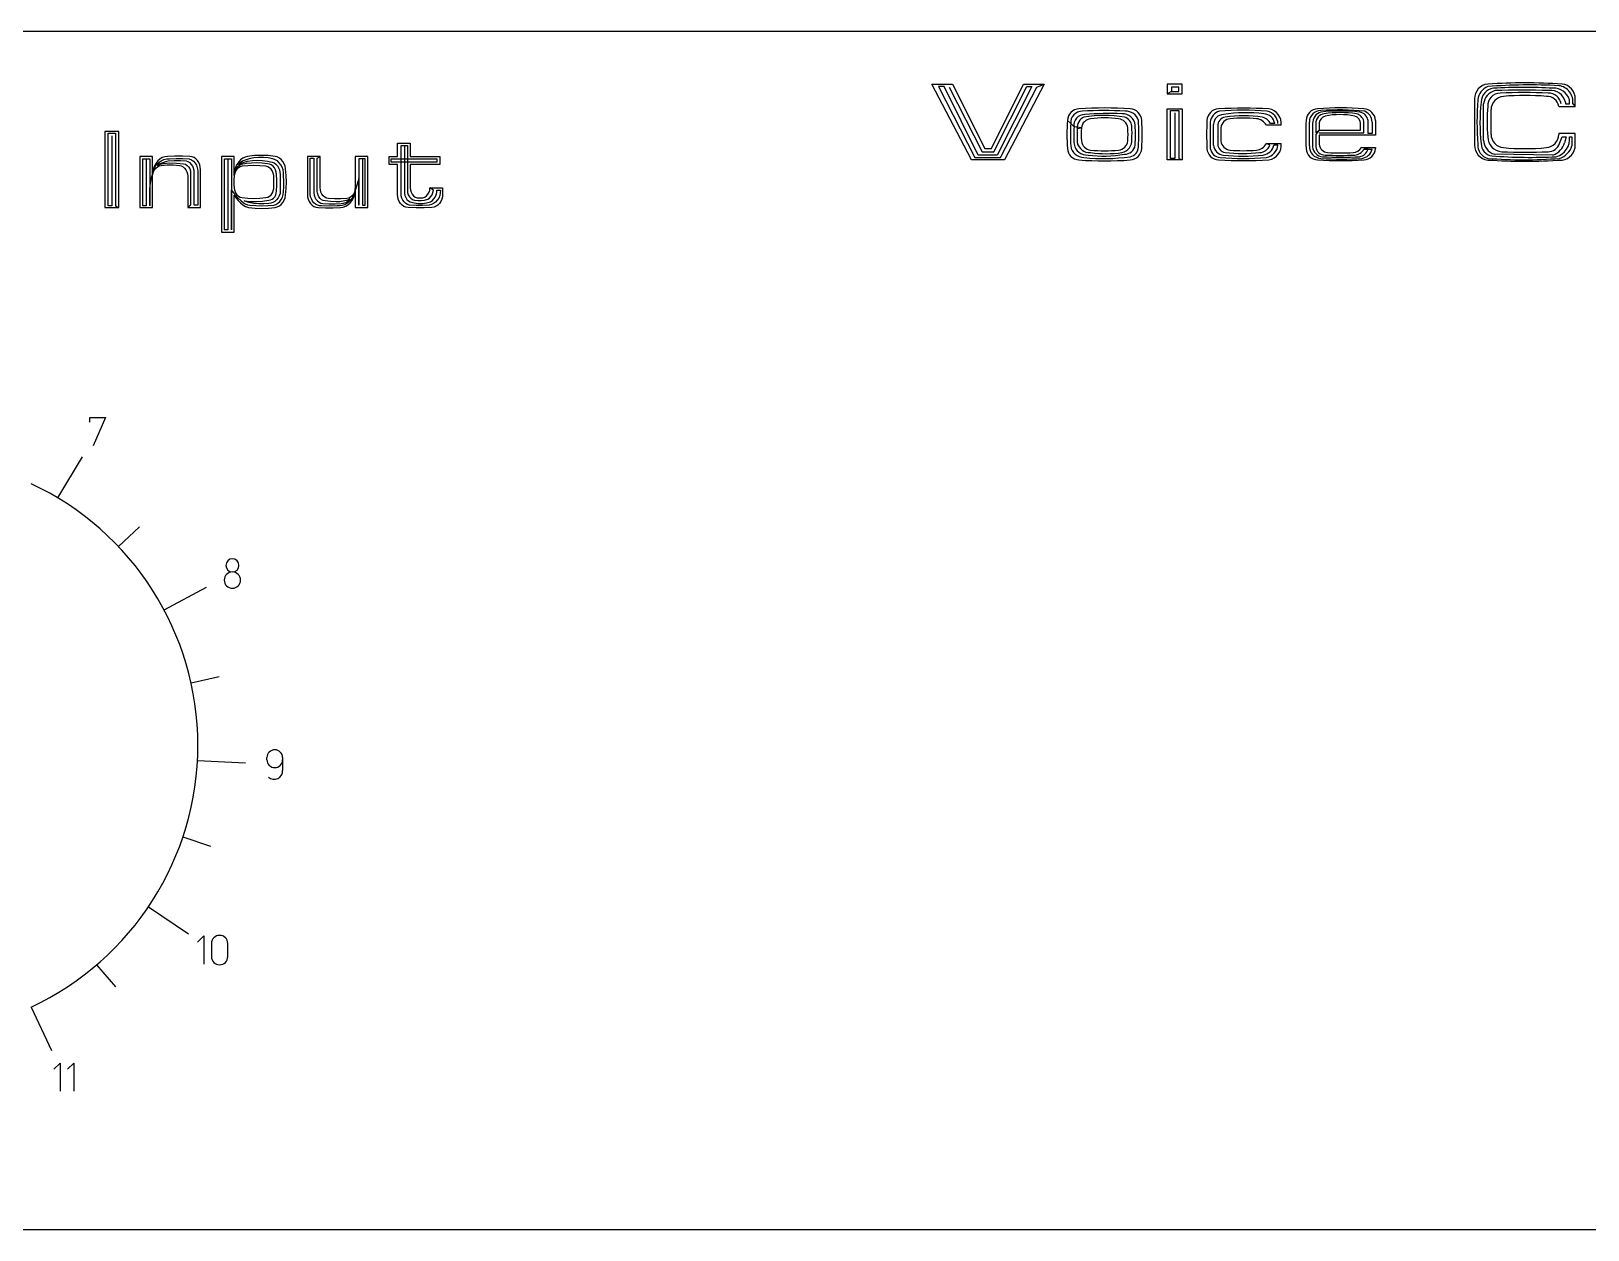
# Model space of a CAD drawing. Header units: millimetres. Extents: x 0 to 494, y 0 to 44.
# Drawn here: x 65.3 to 121.9, y 0 to 43.6 of the extents above; entities that cross this region are included whole.
import ezdxf

# ---------------------------------------------------------------- set-up
doc = ezdxf.new("R2010")
doc.units = ezdxf.units.MM
doc.layers.add('Contour', color=7, linetype='CONTINUOUS')
doc.layers.add('Engraving', color=7, linetype='CONTINUOUS')

msp = doc.modelspace()

# ---------------------------------------------------------------- linework, layer by layer
at = {"layer": 'Contour', "color": 7, "linetype": 'CONTINUOUS'}
for p, q in [((1.27, 43.6), (481.73, 43.6)), ((481.73, 0), (1.27, 0))]:
    msp.add_line(p, q, dxfattribs=at)
at = {"layer": 'Engraving', "color": 7, "linetype": 'CONTINUOUS'}
for p, q in [((99.47996, 38.913), (98.03839, 41.676)), ((98.03839, 41.676), (98.78921, 41.676)), ((98.48888, 41.5859), (98.27865, 41.5859)), ((98.27865, 41.5859), (99.60009, 39.0031)), ((99.72022, 39.0932), (98.48888, 41.5859)), ((98.66908, 41.55587), (99.87038, 39.21333)), ((98.78921, 41.676), (99.96048, 39.33346)), ((100.20074, 39.33346), (101.37201, 41.676)), ((100.29084, 39.21333), (101.49214, 41.5859)), ((101.67234, 41.5859), (100.41097, 39.0932)), ((100.5311, 39.0031), (101.85253, 41.55587)), ((102.12283, 41.676), (100.68126, 38.913)), ((101.37201, 41.676), (102.12283, 41.676)), ((101.49214, 41.5859), (101.67234, 41.5859)), ((101.85253, 41.55587), (102.12283, 41.676)), ((107.13708, 41.676), (106.59649, 41.676)), ((106.59649, 41.676), (106.59649, 41.31561)), ((106.74665, 41.40571), (106.59649, 41.31561)), ((107.01695, 41.55587), (106.74665, 41.55587)), ((106.74665, 41.55587), (106.74665, 41.40571)), ((106.74665, 41.40571), (107.01695, 41.40571)), ((107.01695, 41.40571), (107.01695, 41.55587)), ((107.13708, 41.31561), (107.13708, 41.676)), ((106.59649, 41.31561), (107.13708, 41.31561)), ((106.59649, 38.913), (106.59649, 40.77502)), ((106.59649, 40.77502), (107.13708, 40.77502)), ((107.13708, 40.77502), (107.13708, 38.913)), ((117.76549, 41.13441), (117.76549, 39.45259)), ((118.09585, 39.63278), (118.09585, 40.95422)), ((120.82882, 40.86412), (121.42947, 40.86412)), ((121.06908, 41.01428), (121.06908, 40.95422)), ((121.06908, 40.95422), (121.21924, 40.95422)), ((121.21924, 40.95422), (121.21924, 41.10438)), ((121.33937, 40.95422), (121.42947, 40.86412)), ((121.42947, 40.86412), (121.42947, 41.13441)), ((103.08365, 40.23443), (102.96352, 40.35457)), ((103.20378, 40.1143), (103.08365, 40.23443)), ((106.71662, 38.97307), (106.71662, 40.71496)), ((106.71662, 40.71496), (107.01695, 40.71496)), ((106.86678, 40.62486), (106.86678, 38.97307)), ((107.01695, 40.71496), (107.01695, 38.97307)), ((108.15762, 40.2945), (108.15762, 39.33346)), ((108.27775, 39.45359), (108.27775, 40.2044)), ((110.50016, 40.23443), (110.35, 40.23443)), ((111.76062, 39.42355), (111.76062, 40.2945)), ((111.88075, 40.23443), (111.88075, 39.39352)), ((112.00088, 40.23443), (112.00088, 39.90408)), ((112.12101, 40.26447), (112.12101, 39.99417)), ((113.62264, 39.99417), (113.62264, 40.23443)), ((113.74277, 39.90408), (113.74277, 40.32453)), ((113.89293, 39.87404), (113.89293, 40.35457)), ((114.0431, 40.2945), (114.0431, 39.87404)), ((114.16323, 40.35457), (114.16323, 39.81398)), ((118.36614, 39.84301), (118.36614, 40.74399)), ((68.4778, 39.946), (67.96604, 39.946)), ((67.96604, 39.946), (67.96604, 37.183)), ((68.09398, 37.24307), (68.09398, 39.88593)), ((68.09398, 39.88593), (68.34986, 39.88593)), ((68.22192, 39.79584), (68.22192, 37.24307)), ((68.34986, 39.88593), (68.34986, 37.24307)), ((68.4778, 37.183), (68.4778, 39.946)), ((103.47408, 40.08427), (103.20378, 40.1143)), ((103.32391, 40.05424), (103.47408, 40.08427)), ((108.42791, 40.14434), (108.42791, 39.48362)), ((110.74042, 40.17437), (110.19984, 40.17437)), ((112.00088, 39.90408), (112.12101, 39.99417)), ((112.12101, 39.99417), (112.00088, 39.84401)), ((112.00088, 39.84401), (112.00088, 39.39352)), ((112.12101, 39.99417), (113.62264, 39.99417)), ((112.12101, 39.90408), (113.74277, 39.90408)), ((114.16323, 39.81398), (112.12101, 39.81398)), ((112.12101, 39.81398), (112.12101, 39.48362)), ((114.0431, 39.87404), (113.89293, 39.87404)), ((121.42947, 39.87304), (120.82882, 39.87304)), ((120.82882, 39.87304), (120.82882, 39.84301)), ((120.85885, 39.51265), (120.94895, 39.75291)), ((120.94895, 39.75291), (121.09911, 39.75291)), ((121.09911, 39.75291), (121.03904, 39.54268)), ((121.21924, 39.75291), (121.30934, 39.75291)), ((121.30934, 39.75291), (121.30934, 39.42255)), ((121.42947, 39.45259), (121.42947, 39.87304)), ((70.51571, 39.05511), (70.24282, 39.04502)), ((70.78873, 39.05511), (70.51571, 39.05511)), ((71.06163, 39.04502), (70.78873, 39.05511)), ((73.40814, 39.07268), (73.15916, 39.04502)), ((73.65812, 39.08191), (73.40814, 39.07268)), ((73.90809, 39.07268), (73.65812, 39.08191)), ((74.15708, 39.04502), (73.90809, 39.07268)), ((78.60785, 39.04402), (78.60785, 39.52454)), ((78.60785, 39.52454), (79.06843, 39.52454)), ((78.73579, 37.69255), (78.73579, 39.43445)), ((78.73579, 39.43445), (78.96608, 39.43445)), ((78.86373, 39.43445), (78.86373, 37.78265)), ((78.96608, 39.43445), (78.96608, 38.83379)), ((79.06843, 39.52454), (79.06843, 39.04402)), ((100.41097, 39.0932), (99.72022, 39.0932)), ((99.87038, 39.21333), (100.29084, 39.21333)), ((99.96048, 39.33346), (100.20074, 39.33346)), ((110.31997, 39.45359), (110.19984, 39.51365)), ((110.19984, 39.51365), (110.74042, 39.51365)), ((110.62029, 39.45359), (110.47013, 39.45359)), ((113.89293, 39.30342), (113.65267, 39.36349)), ((113.65267, 39.36349), (114.16323, 39.36349)), ((113.74277, 39.30342), (114.0431, 39.30342)), ((114.16323, 39.36349), (114.16323, 39.33346)), ((120.61859, 39.0922), (118.48627, 39.12223)), ((69.70547, 39.04502), (69.24489, 39.04502)), ((69.24489, 39.04502), (69.24489, 37.183)), ((69.34724, 37.24307), (69.34724, 38.95492)), ((69.34724, 38.95492), (69.60312, 38.95492)), ((69.47518, 38.95492), (69.47518, 37.24307)), ((69.60312, 38.95492), (69.60312, 37.24307)), ((69.70547, 38.3843), (69.70547, 39.04502)), ((69.71341, 38.49585), (69.70547, 38.3843)), ((69.73728, 38.60423), (69.71341, 38.49585)), ((69.7199, 38.46546), (69.78224, 38.6546)), ((69.7764, 38.70631), (69.73728, 38.60423)), ((69.73735, 38.48463), (69.77356, 38.55569)), ((69.77356, 38.55569), (69.8214, 38.61652)), ((69.82965, 38.79917), (69.7764, 38.70631)), ((69.78224, 38.6546), (69.85071, 38.74488)), ((69.8214, 38.61652), (69.87885, 38.66455)), ((69.8955, 38.88014), (69.82965, 38.79917)), ((69.85071, 38.74488), (69.93053, 38.82124)), ((69.87885, 38.66455), (69.94348, 38.69774)), ((69.97513, 38.76929), (69.88459, 38.71466)), ((69.88459, 38.71466), (69.99013, 38.75516)), ((69.97206, 38.94689), (69.8955, 38.88014)), ((69.93053, 38.82124), (70.01968, 38.88173)), ((69.94348, 38.69774), (70.01253, 38.71466)), ((70.05712, 38.99751), (69.97206, 38.94689)), ((70.06995, 38.8128), (69.97513, 38.76929)), ((69.99013, 38.75516), (70.09846, 38.78383)), ((70.01253, 38.71466), (70.23409, 38.73379)), ((70.01968, 38.88173), (70.11589, 38.92483)), ((70.14825, 39.03054), (70.05712, 38.99751)), ((70.16804, 38.84476), (70.06995, 38.8128)), ((70.09846, 38.78383), (70.2086, 38.80041)), ((70.11589, 38.92483), (70.21671, 38.94944)), ((70.24282, 39.04502), (70.14825, 39.03054)), ((70.2684, 38.86483), (70.16804, 38.84476)), ((70.2086, 38.80041), (70.31958, 38.80476)), ((70.21671, 38.94944), (70.31958, 38.95492)), ((70.23409, 38.73379), (70.45625, 38.73379)), ((70.49002, 38.88122), (70.2684, 38.86483)), ((70.31958, 38.95492), (70.55833, 38.96669)), ((70.31958, 38.80476), (70.57576, 38.79684)), ((70.45625, 38.73379), (70.67781, 38.71466)), ((70.71207, 38.88122), (70.49002, 38.88122)), ((70.55833, 38.96669), (70.79729, 38.96669)), ((70.57576, 38.79684), (70.83134, 38.77473)), ((70.67781, 38.71466), (70.74686, 38.69774)), ((70.93369, 38.86483), (70.71207, 38.88122)), ((70.74686, 38.69774), (70.81148, 38.66455)), ((70.79729, 38.96669), (71.03604, 38.95492)), ((70.81148, 38.66455), (70.86894, 38.61652)), ((70.83134, 38.77473), (70.8982, 38.75534)), ((70.86894, 38.61652), (70.91678, 38.55569)), ((70.8982, 38.75534), (70.95934, 38.71811)), ((70.91678, 38.55569), (70.95298, 38.48463)), ((71.00153, 38.8422), (70.93369, 38.86483)), ((70.95934, 38.71811), (71.01136, 38.66512)), ((71.06407, 38.80396), (71.00153, 38.8422)), ((71.01136, 38.66512), (71.05136, 38.59931)), ((71.03604, 38.95492), (71.11503, 38.92195)), ((71.05136, 38.59931), (71.07712, 38.52434)), ((71.13811, 39.03151), (71.06163, 39.04502)), ((71.11874, 38.75167), (71.06407, 38.80396)), ((71.07712, 38.52434), (71.08721, 38.44437)), ((71.11503, 38.92195), (71.18651, 38.87052)), ((71.16329, 38.6875), (71.11874, 38.75167)), ((71.21102, 39.00121), (71.13811, 39.03151)), ((71.19588, 38.61409), (71.16329, 38.6875)), ((71.18651, 38.87052), (71.24739, 38.80287)), ((71.21515, 38.53447), (71.19588, 38.61409)), ((71.2777, 38.95522), (71.21102, 39.00121)), ((71.21515, 37.2731), (71.21515, 38.53447)), ((71.24739, 38.80287), (71.29504, 38.72191)), ((71.33574, 38.89521), (71.2777, 38.95522)), ((71.29504, 38.72191), (71.32741, 38.63113)), ((71.32741, 38.63113), (71.34309, 38.53447)), ((71.38302, 38.82337), (71.33574, 38.89521)), ((71.34309, 38.53447), (71.34309, 37.2731)), ((71.41782, 38.7423), (71.38302, 38.82337)), ((71.43888, 38.65495), (71.41782, 38.7423)), ((71.44544, 38.5645), (71.43888, 38.65495)), ((71.44544, 37.183), (71.44544, 38.5645)), ((72.67299, 39.04502), (72.21241, 39.04502)), ((72.21241, 39.04502), (72.21241, 36.28202)), ((72.31476, 36.37212), (72.31476, 38.95492)), ((72.31476, 38.95492), (72.57064, 38.95492)), ((72.4427, 38.95492), (72.4427, 36.37212)), ((72.57064, 38.95492), (72.57064, 36.37212)), ((72.67299, 38.35427), (72.67299, 39.04502)), ((72.69472, 38.5701), (72.67632, 38.46323)), ((72.70432, 38.52595), (72.68049, 38.44216)), ((72.7204, 38.51123), (72.68923, 38.43586)), ((72.72772, 38.67203), (72.69472, 38.5701)), ((72.7433, 38.60151), (72.70432, 38.52595)), ((72.76496, 38.57668), (72.7204, 38.51123)), ((72.77442, 38.76628), (72.72772, 38.67203)), ((72.79553, 38.66512), (72.7433, 38.60151)), ((72.82073, 38.62898), (72.76496, 38.57668)), ((72.83359, 38.85034), (72.77442, 38.76628)), ((72.85841, 38.71364), (72.79553, 38.66512)), ((72.89526, 38.81678), (72.80093, 38.7447)), ((72.80093, 38.7447), (72.91772, 38.795)), ((72.88494, 38.66557), (72.82073, 38.62898)), ((72.90363, 38.92196), (72.83359, 38.85034)), ((72.92887, 38.7447), (72.85841, 38.71364)), ((72.95445, 38.68463), (72.88494, 38.66557)), ((72.99576, 38.8763), (72.89526, 38.81678)), ((72.98268, 38.97923), (72.90363, 38.92196)), ((72.91772, 38.795), (73.03735, 38.83512)), ((73.1166, 38.78144), (72.92887, 38.7447)), ((73.17162, 38.70573), (72.95445, 38.68463)), ((73.06862, 39.02062), (72.98268, 38.97923)), ((73.1012, 38.92253), (72.99576, 38.8763)), ((73.03735, 38.83512), (73.15916, 38.86483)), ((73.15916, 39.04502), (73.06862, 39.02062)), ((73.21033, 38.95492), (73.1012, 38.92253)), ((73.30605, 38.80289), (73.1166, 38.78144)), ((73.15916, 38.86483), (73.33791, 38.89325)), ((73.38945, 38.71277), (73.17162, 38.70573)), ((73.38334, 38.98577), (73.21033, 38.95492)), ((73.49631, 38.80892), (73.30605, 38.80289)), ((73.33791, 38.89325), (73.51804, 38.90447)), ((73.55783, 39.00123), (73.38334, 38.98577)), ((73.60727, 38.70573), (73.38945, 38.71277)), ((73.68646, 38.79952), (73.49631, 38.80892)), ((73.51804, 38.90447), (73.69836, 38.89843)), ((73.73282, 39.00123), (73.55783, 39.00123)), ((73.82444, 38.68463), (73.60727, 38.70573)), ((73.87561, 38.77473), (73.68646, 38.79952)), ((73.69836, 38.89843), (73.87765, 38.87515)), ((73.90731, 38.98577), (73.73282, 39.00123)), ((73.89395, 38.66557), (73.82444, 38.68463)), ((73.94905, 38.76339), (73.87561, 38.77473)), ((73.87765, 38.87515), (74.05473, 38.83479)), ((73.95817, 38.62898), (73.89395, 38.66557)), ((74.08032, 38.95492), (73.90731, 38.98577)), ((74.01864, 38.73367), (73.94905, 38.76339)), ((74.01393, 38.57668), (73.95817, 38.62898)), ((74.05849, 38.51123), (74.01393, 38.57668)), ((74.08111, 38.68696), (74.01864, 38.73367)), ((74.05473, 38.83479), (74.12413, 38.80577)), ((74.08966, 38.43586), (74.05849, 38.51123)), ((74.16321, 38.92408), (74.08032, 38.95492)), ((74.13348, 38.6255), (74.08111, 38.68696)), ((74.12413, 38.80577), (74.18728, 38.76124)), ((74.17327, 38.55218), (74.13348, 38.6255)), ((74.23819, 39.02316), (74.15708, 39.04502)), ((74.24017, 38.87656), (74.16321, 38.92408)), ((74.1986, 38.47049), (74.17327, 38.55218)), ((74.18728, 38.76124), (74.24171, 38.70297)), ((74.31443, 38.98402), (74.23819, 39.02316)), ((74.30879, 38.81387), (74.24017, 38.87656)), ((74.24171, 38.70297), (74.28528, 38.63324)), ((74.28528, 38.63324), (74.31627, 38.5548)), ((74.36692, 38.73796), (74.30879, 38.81387)), ((74.38317, 38.92896), (74.31443, 38.98402)), ((74.31627, 38.5548), (74.33347, 38.47071)), ((74.41273, 38.6512), (74.36692, 38.73796)), ((74.44201, 38.8599), (74.38317, 38.92896)), ((74.4448, 38.55633), (74.41273, 38.6512)), ((74.48892, 38.77922), (74.44201, 38.8599)), ((74.46212, 38.45631), (74.4448, 38.55633)), ((74.52227, 38.68973), (74.48892, 38.77922)), ((74.5409, 38.59453), (74.52227, 38.68973)), ((74.56023, 38.35475), (74.5409, 38.59453)), ((75.79386, 39.04502), (75.33328, 39.04502)), ((75.33328, 39.04502), (75.33328, 37.66352)), ((75.43564, 37.66352), (75.43564, 38.98496)), ((75.43564, 38.98496), (75.56357, 38.98496)), ((75.56357, 38.98496), (75.56357, 37.72359)), ((75.69151, 38.98496), (75.79386, 39.04502)), ((75.69151, 37.78365), (75.69151, 38.98496)), ((75.79386, 37.90378), (75.79386, 39.04502)), ((77.53383, 39.04502), (77.07325, 39.04502)), ((77.07325, 39.04502), (77.07325, 37.90378)), ((77.43148, 38.95492), (77.20119, 38.95492)), ((77.20119, 38.95492), (77.20119, 37.2731)), ((77.32913, 38.92489), (77.32913, 37.2731)), ((77.43148, 37.2731), (77.43148, 38.95492)), ((77.53383, 37.183), (77.53383, 39.04502)), ((78.3008, 38.7437), (78.3008, 39.04402)), ((78.3008, 39.04402), (78.60785, 39.04402)), ((78.60785, 38.7437), (78.3008, 38.7437)), ((78.37756, 38.83379), (78.37756, 38.95392)), ((78.37756, 38.95392), (80.04077, 38.95392)), ((78.96608, 38.83379), (78.37756, 38.83379)), ((78.60785, 37.66252), (78.60785, 38.7437)), ((80.04077, 38.83379), (78.96608, 38.83379)), ((78.96608, 38.83379), (78.96608, 37.81268)), ((79.06843, 39.04402), (80.14312, 39.04402)), ((80.14312, 38.7437), (79.06843, 38.7437)), ((79.06843, 38.7437), (79.06843, 37.90278)), ((80.04077, 38.95392), (80.04077, 38.83379)), ((80.14312, 39.04402), (80.14312, 38.7437)), ((100.68126, 38.913), (99.47996, 38.913)), ((99.60009, 39.0031), (100.5311, 39.0031)), ((107.13708, 38.913), (106.59649, 38.913)), ((106.86678, 38.97307), (106.71662, 38.97307)), ((107.01695, 38.97307), (107.13708, 38.913)), ((69.60312, 37.87375), (69.63012, 38.07406)), ((69.63012, 38.07406), (69.66911, 38.27162)), ((69.66911, 38.27162), (69.7199, 38.46546)), ((69.70547, 38.32424), (69.71433, 38.40637)), ((69.70547, 37.183), (69.70547, 38.32424)), ((69.71433, 38.40637), (69.73735, 38.48463)), ((70.95298, 38.48463), (70.976, 38.40637)), ((70.976, 38.40637), (70.98486, 38.32424)), ((70.98486, 38.32424), (70.98486, 37.183)), ((71.08721, 38.44437), (71.08721, 37.2731)), ((72.67299, 38.35427), (72.66296, 38.19424)), ((72.66296, 38.19424), (72.66296, 38.03378)), ((72.66296, 38.03378), (72.67299, 37.87375)), ((72.67632, 38.46323), (72.67299, 38.35427)), ((72.68049, 38.44216), (72.67299, 38.35427)), ((72.68923, 38.43586), (72.67299, 38.35427)), ((74.1059, 38.35427), (74.08966, 38.43586)), ((74.11593, 38.19424), (74.1059, 38.35427)), ((74.1059, 37.87375), (74.11593, 38.03378)), ((74.11593, 38.03378), (74.11593, 38.19424)), ((74.20826, 38.3843), (74.1986, 38.47049)), ((74.22079, 38.18427), (74.20826, 38.3843)), ((74.20826, 37.78365), (74.22079, 37.98369)), ((74.22079, 37.98369), (74.22079, 38.18427)), ((74.33347, 38.47071), (74.33619, 38.3843)), ((74.33619, 38.3843), (74.34649, 38.15416)), ((74.34649, 37.9237), (74.33619, 37.69355)), ((74.34649, 38.15416), (74.34649, 37.9237)), ((74.46413, 38.35427), (74.46212, 38.45631)), ((74.47488, 38.15419), (74.46413, 38.35427)), ((74.46413, 37.75362), (74.47488, 37.9537)), ((74.47488, 37.9537), (74.47488, 38.15419)), ((74.56669, 38.11401), (74.56023, 38.35475)), ((74.56023, 37.87327), (74.56669, 38.11401)), ((77.13476, 37.99927), (77.05793, 37.76881)), ((77.20119, 38.23414), (77.13476, 37.99927)), ((77.20119, 37.2731), (77.20119, 38.23414)), ((69.60312, 37.24307), (69.60312, 37.87375)), ((72.57064, 36.37212), (72.57064, 37.81368)), ((72.57064, 37.81368), (72.67939, 37.6705)), ((72.67299, 37.87375), (72.68923, 37.79217)), ((72.67299, 36.28202), (72.67299, 37.63349)), ((72.67299, 37.63349), (72.73701, 37.53014)), ((72.67939, 37.6705), (72.79916, 37.53997)), ((72.68923, 37.79217), (72.7204, 37.71679)), ((72.7204, 37.71679), (72.76496, 37.65134)), ((72.73701, 37.53014), (72.81107, 37.43649)), ((72.76496, 37.65134), (72.82073, 37.59904)), ((72.79916, 37.53997), (72.92887, 37.42326)), ((72.81107, 37.43649), (72.89411, 37.35385)), ((72.82073, 37.59904), (72.88494, 37.56245)), ((72.88494, 37.56245), (72.95445, 37.54339)), ((72.92887, 37.42326), (72.9962, 37.36293)), ((72.95445, 37.54339), (73.17162, 37.52229)), ((72.9962, 37.36293), (73.07131, 37.31696)), ((73.20624, 37.36836), (73.03122, 37.42326)), ((73.03122, 37.42326), (73.25523, 37.40283)), ((73.17162, 37.52229), (73.38945, 37.51525)), ((73.38469, 37.33168), (73.20624, 37.36836)), ((73.25523, 37.40283), (73.47991, 37.40103)), ((73.38945, 37.51525), (73.60727, 37.52229)), ((73.47991, 37.40103), (73.70414, 37.41788)), ((73.60727, 37.52229), (73.82444, 37.54339)), ((73.70414, 37.41788), (73.92679, 37.45329)), ((73.82444, 37.54339), (73.89395, 37.56245)), ((73.89395, 37.56245), (73.95817, 37.59904)), ((73.92679, 37.45329), (73.98924, 37.46207)), ((73.95817, 37.59904), (74.01393, 37.65134)), ((73.98924, 37.46207), (74.0485, 37.48677)), ((74.07985, 37.3672), (74.00465, 37.34196)), ((74.01393, 37.65134), (74.05849, 37.71679)), ((74.0485, 37.48677), (74.10167, 37.52619)), ((74.05849, 37.71679), (74.08966, 37.79217)), ((74.14991, 37.40804), (74.07985, 37.3672)), ((74.08966, 37.79217), (74.1059, 37.87375)), ((74.10167, 37.52619), (74.14615, 37.57839)), ((74.14615, 37.57839), (74.17973, 37.6408)), ((74.21248, 37.46312), (74.14991, 37.40804)), ((74.17973, 37.6408), (74.20078, 37.71036)), ((74.20078, 37.71036), (74.20826, 37.78365)), ((74.2655, 37.53062), (74.21248, 37.46312)), ((74.26194, 37.34318), (74.32838, 37.40338)), ((74.3072, 37.60829), (74.2655, 37.53062)), ((74.33619, 37.69355), (74.3072, 37.60829)), ((74.32838, 37.40338), (74.38365, 37.47752)), ((74.38317, 37.29906), (74.44201, 37.36813)), ((74.38365, 37.47752), (74.42566, 37.5628)), ((74.42566, 37.5628), (74.45283, 37.65601)), ((74.44201, 37.36813), (74.48892, 37.4488)), ((74.45283, 37.65601), (74.46413, 37.75362)), ((74.48892, 37.4488), (74.52227, 37.53829)), ((74.52227, 37.53829), (74.5409, 37.63349)), ((74.5409, 37.63349), (74.56023, 37.87327)), ((75.33328, 37.66352), (75.33984, 37.57307)), ((75.33984, 37.57307), (75.36091, 37.48572)), ((75.36091, 37.48572), (75.39571, 37.40465)), ((75.39571, 37.40465), (75.44299, 37.33281)), ((75.44933, 37.577), (75.43564, 37.66352)), ((75.47677, 37.49511), (75.44933, 37.577)), ((75.51695, 37.42081), (75.47677, 37.49511)), ((75.56841, 37.35681), (75.51695, 37.42081)), ((75.56357, 37.72359), (75.57487, 37.63828)), ((75.62928, 37.30544), (75.56841, 37.35681)), ((75.57487, 37.63828), (75.60109, 37.55763)), ((75.60109, 37.55763), (75.64109, 37.48519)), ((75.64109, 37.48519), (75.6931, 37.42414)), ((75.69871, 37.70768), (75.69151, 37.78365)), ((75.6931, 37.42414), (75.75482, 37.3772)), ((75.71926, 37.63515), (75.69871, 37.70768)), ((75.75227, 37.56926), (75.71926, 37.63515)), ((75.79628, 37.51291), (75.75227, 37.56926)), ((75.75482, 37.3772), (75.82354, 37.34642)), ((75.80273, 37.82165), (75.79386, 37.90378)), ((75.84934, 37.4686), (75.79628, 37.51291)), ((75.82575, 37.74339), (75.80273, 37.82165)), ((75.86195, 37.67233), (75.82575, 37.74339)), ((75.90912, 37.43827), (75.84934, 37.4686)), ((75.90979, 37.6115), (75.86195, 37.67233)), ((75.97298, 37.42326), (75.90912, 37.43827)), ((75.96725, 37.56347), (75.90979, 37.6115)), ((76.03187, 37.53029), (75.96725, 37.56347)), ((76.17748, 37.40446), (75.97298, 37.42326)), ((76.10092, 37.51336), (76.03187, 37.53029)), ((76.32248, 37.49423), (76.10092, 37.51336)), ((76.38238, 37.39323), (76.17748, 37.40446)), ((76.54464, 37.49423), (76.32248, 37.49423)), ((76.5061, 37.39545), (76.38238, 37.39323)), ((76.62909, 37.41132), (76.5061, 37.39545)), ((76.7662, 37.51336), (76.54464, 37.49423)), ((76.75027, 37.4407), (76.62909, 37.41132)), ((76.6462, 37.34346), (76.72762, 37.37277)), ((76.72762, 37.37277), (76.80268, 37.41999)), ((76.86855, 37.48333), (76.75027, 37.4407)), ((76.84254, 37.38816), (76.76504, 37.32907)), ((76.83525, 37.53029), (76.7662, 37.51336)), ((76.80268, 37.41999), (76.86855, 37.48333)), ((76.81292, 37.2881), (76.89046, 37.35846)), ((76.89987, 37.56347), (76.83525, 37.53029)), ((76.91167, 37.46014), (76.84254, 37.38816)), ((76.89046, 37.35846), (76.95655, 37.44341)), ((76.95733, 37.6115), (76.89987, 37.56347)), ((76.9709, 37.54339), (76.91167, 37.46014)), ((76.95655, 37.44341), (77.00921, 37.54043)), ((77.00517, 37.67233), (76.95733, 37.6115)), ((77.05793, 37.76881), (76.9709, 37.54339)), ((77.04137, 37.74339), (77.00517, 37.67233)), ((77.00921, 37.54043), (77.04688, 37.64663)), ((77.06439, 37.82165), (77.04137, 37.74339)), ((77.04688, 37.64663), (77.06844, 37.75885)), ((77.07325, 37.90378), (77.06439, 37.82165)), ((77.06844, 37.75885), (77.07325, 37.87375)), ((77.07325, 37.87375), (77.07325, 37.183)), ((78.61441, 37.57207), (78.60785, 37.66252)), ((78.63548, 37.48472), (78.61441, 37.57207)), ((78.67028, 37.40365), (78.63548, 37.48472)), ((78.71756, 37.33181), (78.67028, 37.40365)), ((78.74402, 37.60738), (78.73579, 37.69255)), ((78.7664, 37.52579), (78.74402, 37.60738)), ((78.80206, 37.45098), (78.7664, 37.52579)), ((78.84958, 37.3859), (78.80206, 37.45098)), ((78.90712, 37.33311), (78.84958, 37.3859)), ((78.86373, 37.78265), (78.86344, 37.70044)), ((78.86344, 37.70044), (78.8786, 37.62018)), ((78.8786, 37.62018), (78.90846, 37.54582)), ((78.90846, 37.54582), (78.95156, 37.48102)), ((78.95156, 37.48102), (79.00577, 37.42897)), ((78.96608, 37.81268), (78.9744, 37.72858)), ((78.9744, 37.72858), (78.99895, 37.64897)), ((78.99895, 37.64897), (79.03841, 37.5781)), ((79.00577, 37.42897), (79.06843, 37.39223)), ((79.03841, 37.5781), (79.09069, 37.51976)), ((79.06843, 37.90278), (79.07514, 37.81792)), ((79.06843, 37.39223), (79.21515, 37.355)), ((79.07514, 37.81792), (79.0989, 37.73739)), ((79.09069, 37.51976), (79.15298, 37.47706)), ((79.0989, 37.73739), (79.13835, 37.66583)), ((79.13835, 37.66583), (79.1912, 37.60739)), ((79.15298, 37.47706), (79.22196, 37.45229)), ((79.1912, 37.60739), (79.2544, 37.56544)), ((79.22196, 37.45229), (79.34379, 37.43451)), ((79.2544, 37.56544), (79.32431, 37.54239)), ((79.32431, 37.54239), (79.42666, 37.53482)), ((79.34379, 37.43451), (79.46656, 37.43361)), ((79.42666, 37.53482), (79.52901, 37.54239)), ((79.46656, 37.43361), (79.58856, 37.44963)), ((79.52901, 37.54239), (79.59892, 37.56544)), ((79.58856, 37.44963), (79.70813, 37.48233)), ((79.59892, 37.56544), (79.66213, 37.60739)), ((79.66213, 37.60739), (79.71498, 37.66583)), ((79.66376, 37.355), (79.81048, 37.39223)), ((79.70813, 37.48233), (79.77114, 37.52501)), ((79.71498, 37.66583), (79.75442, 37.73739)), ((79.75442, 37.73739), (79.77819, 37.81792)), ((79.77114, 37.52501), (79.82522, 37.58213)), ((79.77819, 37.81792), (79.78489, 37.90278)), ((79.91283, 37.81268), (79.78489, 37.90278)), ((79.78489, 37.90278), (80.24547, 37.90278)), ((79.81048, 37.39223), (79.87451, 37.43719)), ((79.82522, 37.58213), (79.86801, 37.65119)), ((79.86801, 37.65119), (79.89765, 37.72917)), ((79.87451, 37.43719), (79.93045, 37.49515)), ((79.89765, 37.72917), (79.91283, 37.81268)), ((79.99277, 37.38006), (79.92119, 37.32706)), ((79.93045, 37.49515), (79.9764, 37.56415)), ((79.9764, 37.56415), (80.0108, 37.64186)), ((80.05467, 37.4478), (79.99277, 37.38006)), ((80.0108, 37.64186), (80.03251, 37.72565)), ((80.03251, 37.72565), (80.04077, 37.81268)), ((80.04077, 37.81268), (80.16871, 37.81268)), ((80.10473, 37.5279), (80.05467, 37.4478)), ((80.14119, 37.61754), (80.10473, 37.5279)), ((80.18137, 37.40508), (80.13416, 37.33358)), ((80.16277, 37.7136), (80.14119, 37.61754)), ((80.16871, 37.81268), (80.16277, 37.7136)), ((80.2164, 37.48566), (80.18137, 37.40508)), ((80.23802, 37.57248), (80.2164, 37.48566)), ((80.24547, 37.66252), (80.23802, 37.57248)), ((80.24547, 37.90278), (80.24547, 37.66252)), ((67.96604, 37.183), (68.4778, 37.183)), ((68.22192, 37.24307), (68.09398, 37.24307)), ((68.34986, 37.24307), (68.45221, 37.183)), ((69.24489, 37.183), (69.70547, 37.183)), ((69.47518, 37.24307), (69.34724, 37.24307)), ((71.08721, 37.2731), (70.98486, 37.183)), ((70.98486, 37.183), (71.44544, 37.183)), ((71.34309, 37.2731), (71.21515, 37.2731)), ((72.89411, 37.35385), (72.98495, 37.28343)), ((72.98495, 37.28343), (73.08229, 37.2262)), ((73.07131, 37.31696), (73.15201, 37.28673)), ((73.08229, 37.2262), (73.18474, 37.183)), ((73.15201, 37.28673), (73.23592, 37.2731)), ((73.18474, 37.183), (73.42735, 37.15605)), ((73.23592, 37.2731), (73.45309, 37.252)), ((73.56519, 37.31352), (73.38469, 37.33168)), ((73.42735, 37.15605), (73.67091, 37.14706)), ((73.45309, 37.252), (73.67091, 37.24496)), ((73.74636, 37.31402), (73.56519, 37.31352)), ((73.67091, 37.24496), (73.88874, 37.252)), ((73.67091, 37.14706), (73.91448, 37.15605)), ((73.92679, 37.33316), (73.74636, 37.31402)), ((73.88874, 37.252), (74.1059, 37.2731)), ((73.91448, 37.15605), (74.15708, 37.183)), ((74.00465, 37.34196), (73.92679, 37.33316)), ((74.1059, 37.2731), (74.18684, 37.2992)), ((74.15708, 37.183), (74.23819, 37.20486)), ((74.18684, 37.2992), (74.26194, 37.34318)), ((74.23819, 37.20486), (74.31443, 37.244)), ((74.31443, 37.244), (74.38317, 37.29906)), ((75.44299, 37.33281), (75.50103, 37.2728)), ((75.50103, 37.2728), (75.56771, 37.22681)), ((75.56771, 37.22681), (75.64062, 37.19651)), ((75.69736, 37.26856), (75.62928, 37.30544)), ((75.64062, 37.19651), (75.7171, 37.183)), ((75.77016, 37.24751), (75.69736, 37.26856)), ((75.7171, 37.183), (75.98999, 37.17291)), ((75.84504, 37.24307), (75.77016, 37.24751)), ((75.82354, 37.34642), (75.89622, 37.33316)), ((76.12651, 37.23526), (75.84504, 37.24307)), ((75.89622, 37.33316), (76.11778, 37.31404)), ((75.98999, 37.17291), (76.26302, 37.17291)), ((76.11778, 37.31404), (76.33994, 37.31404)), ((76.40797, 37.24307), (76.12651, 37.23526)), ((76.26302, 37.17291), (76.53591, 37.183)), ((76.33994, 37.31404), (76.5615, 37.33316)), ((76.50036, 37.2407), (76.40797, 37.24307)), ((76.59202, 37.25451), (76.50036, 37.2407)), ((76.53591, 37.183), (76.63296, 37.19904)), ((76.5615, 37.33316), (76.6462, 37.34346)), ((76.68091, 37.28419), (76.59202, 37.25451)), ((76.63296, 37.19904), (76.72623, 37.23443)), ((76.76504, 37.32907), (76.68091, 37.28419)), ((76.72623, 37.23443), (76.81292, 37.2881)), ((77.07325, 37.183), (77.53383, 37.183)), ((77.32913, 37.2731), (77.43148, 37.2731)), ((78.7756, 37.2718), (78.71756, 37.33181)), ((78.84228, 37.22581), (78.7756, 37.2718)), ((78.91519, 37.19551), (78.84228, 37.22581)), ((78.97239, 37.29467), (78.90712, 37.33311)), ((78.99167, 37.182), (78.91519, 37.19551)), ((79.04285, 37.2721), (78.97239, 37.29467)), ((79.28162, 37.17128), (78.99167, 37.182)), ((79.28151, 37.25444), (79.04285, 37.2721)), ((79.21515, 37.355), (79.3644, 37.33628)), ((79.52064, 37.25444), (79.28151, 37.25444)), ((79.57171, 37.17128), (79.28162, 37.17128)), ((79.3644, 37.33628), (79.51451, 37.33628)), ((79.51451, 37.33628), (79.66376, 37.355)), ((79.7593, 37.2721), (79.52064, 37.25444)), ((79.86166, 37.182), (79.57171, 37.17128)), ((79.84245, 37.29064), (79.7593, 37.2721)), ((79.92119, 37.32706), (79.84245, 37.29064)), ((79.93773, 37.19653), (79.86166, 37.182)), ((80.01016, 37.22744), (79.93773, 37.19653)), ((80.07641, 37.27367), (80.01016, 37.22744)), ((80.13416, 37.33358), (80.07641, 37.27367)), ((72.21241, 36.28202), (72.67299, 36.28202)), ((72.4427, 36.37212), (72.31476, 36.37212)), ((67.4228, 29.376), (67.4228, 29.547)), ((67.4228, 29.547), (67.9928, 29.547)), ((67.9928, 29.547), (67.5368, 28.521)), ((66.25785, 26.62225), (67.1591, 28.122)), ((68.46635, 24.8495), (69.22795, 25.57225)), ((70.1208, 22.5514), (71.66605, 23.37285)), ((71.1008, 19.89455), (72.12595, 20.1217)), ((71.3353, 17.0725), (73.0832, 16.98115)), ((73.8608, 17.097), (73.8608, 17.1768)), ((74.4308, 17.1768), (74.4308, 16.7094)), ((70.80715, 14.29035), (71.8029, 13.95715)), ((69.55485, 11.75075), (71.0056, 10.77215)), ((71.3408, 10.462), (71.5688, 10.69)), ((71.5688, 10.69), (71.5688, 9.664)), ((71.8428, 10.4164), (71.8428, 9.9376)), ((72.4356, 9.9376), (72.4356, 10.4164)), ((67.66905, 9.6378), (68.35085, 8.83945)), ((65.2873, 8.10585), (66.02685, 6.52)), ((66.1128, 5.841), (66.3408, 6.069)), ((66.3408, 6.069), (66.3408, 5.043)), ((66.6138, 5.841), (66.8418, 6.069)), ((66.8418, 6.069), (66.8418, 5.043))]:
    msp.add_line(p, q, dxfattribs=at)
for centre, radius, start, end in [((118.30389, 41.1397), 0.53842, 96.17056, 180.56236), ((118.46861, 41.04255), 0.58626, 112.3147, 173.94551), ((118.52865, 41.00692), 0.52296, 97.95945, 179.19322), ((118.64965, 40.89385), 0.55709, 103.84932, 173.77883), ((118.69662, 40.8931), 0.45154, 90.01555, 183.67967), ((119.59748, 20.24174), 21.47583, 86.39201, 93.60799), ((119.77556, 21.11925), 20.52273, 87.05821, 94.27419), ((119.53741, 18.65276), 22.89762, 87.29362, 92.70638), ((119.49236, 20.78634), 20.67146, 87.29362, 92.70638), ((119.56745, 22.91991), 18.4453, 87.29362, 92.70638), ((120.45729, 40.87699), 0.46804, 9.49769, 92.31459), ((120.54314, 40.90222), 0.53774, 12.02878, 97.98718), ((120.63583, 40.9102), 0.61487, 18.40898, 91.60698), ((120.75722, 41.03199), 0.58732, -7.60954, 82.99802), ((120.89107, 41.1397), 0.53842, 359.43764, 443.82944), ((103.41214, 40.32641), 0.4495, 93.59155, 176.40845), ((104.31499, 26.00989), 14.79446, 86.39201, 93.60799), ((105.21784, 40.32641), 0.4495, 3.59155, 86.40845), ((108.4796, 40.33291), 0.44264, 92.8041, 177.1959), ((109.37394, 21.39729), 19.39937, 87.29362, 92.70638), ((110.18392, 40.22625), 0.55892, -5.326, 79.0658), ((112.0826, 40.33291), 0.44264, 92.8041, 177.1959), ((112.90186, 30.11198), 10.69615, 85.49085, 94.50915), ((113.72112, 40.33291), 0.44264, 2.8041, 87.1959), ((128.16784, 40.2935), 10.31414, 175.49085, 184.50915), ((124.79602, 40.26347), 6.83166, 173.69031, 186.30969), ((125.29124, 40.30852), 7.0671, 175.49085, 184.50915), ((118.85639, 40.7358), 0.49032, 94.65171, 179.04351), ((119.59748, 32.97898), 8.28242, 84.59025, 95.40975), ((120.40481, 40.79587), 0.42946, 9.14429, 93.53609), ((111.06053, 39.84401), 8.11309, 176.39201, 183.60799), ((109.51363, 39.82899), 6.44275, 176.39201, 183.60799), ((103.49963, 40.26765), 0.4173, 89.38526, 184.5646), ((103.58417, 40.17906), 0.38586, 88.50968, 189.66155), ((103.73571, 40.0978), 0.41409, 114.47136, 186.03887), ((103.84903, 40.03968), 0.37759, 96.78203, 173.21797), ((104.28496, 28.30126), 12.40826, 86.39201, 93.60799), ((104.29997, 35.83134), 4.70129, 80.99562, 99.00438), ((104.50809, 29.86318), 10.74056, 87.66504, 94.88102), ((104.31499, 35.79724), 4.64553, 83.69031, 96.30969), ((104.78095, 40.03968), 0.37759, 6.78203, 83.21797), ((104.97792, 40.14687), 0.44911, 3.51029, 94.11786), ((104.92733, 40.11022), 0.38026, 5.14736, 73.43145), ((105.10224, 40.22328), 0.46308, 16.46988, 94.51308), ((97.92561, 39.87404), 7.63585, 356.39201, 363.60799), ((97.56945, 39.84401), 8.11309, 356.39201, 363.60799), ((118.83819, 39.84401), 10.81276, 177.29362, 182.70638), ((108.60196, 40.2535), 0.44622, 104.79889, 174.72839), ((108.64613, 40.19642), 0.36846, 91.2417, 178.7583), ((108.76116, 40.14743), 0.33327, 100.88934, 180.53185), ((109.35892, 31.48799), 9.23808, 84.59025, 95.40975), ((108.91133, 40.05135), 0.36477, 95.17875, 174.82125), ((109.47936, 35.41441), 5.21863, 83.06203, 99.27625), ((109.37394, 35.73096), 4.79162, 81.89289, 98.10711), ((109.35892, 35.34046), 5.09687, 84.59025, 95.40975), ((109.79639, 39.95963), 0.45704, 28.02524, 84.59463), ((109.93008, 40.01737), 0.47271, 27.3356, 75.34478), ((110.07611, 40.16672), 0.42942, 9.07264, 85.50858), ((110.13058, 40.20445), 0.49063, 3.50396, 78.3248), ((122.44119, 39.84401), 10.81276, 177.29362, 182.70638), ((112.18453, 40.29105), 0.42392, 90.46682, 179.53318), ((112.28305, 40.26457), 0.40342, 104.64107, 184.28357), ((112.32934, 40.26605), 0.32998, 94.89065, 185.49821), ((112.4148, 40.21951), 0.2972, 106.32832, 171.29983), ((112.88684, 34.27203), 6.42176, 83.69031, 96.30969), ((112.78653, 30.60813), 10.12494, 84.40993, 93.42823), ((112.88684, 36.48359), 4.15274, 81.89289, 98.10711), ((112.87183, 38.08258), 2.48174, 77.41866, 102.58134), ((113.35076, 40.23988), 0.27193, 358.85338, 436.89658), ((113.35647, 40.20852), 0.40335, 16.71531, 73.28469), ((113.54057, 40.30253), 0.35619, 8.401, 81.599), ((113.62008, 40.29042), 0.42304, 0.55311, 68.8372), ((108.20488, 39.79896), 5.01103, 176.39201, 183.60799), ((107.37242, 39.79896), 4.05655, 176.39201, 183.60799), ((105.64696, 39.84401), 2.18613, 173.69031, 186.30969), ((104.85343, 39.62789), 0.45406, 281.72166, 364.53855), ((102.98301, 39.84401), 2.18613, 353.69031, 366.30969), ((101.49571, 39.90408), 3.81792, 356.39201, 363.60799), ((99.71066, 39.81398), 5.72689, 356.39201, 363.60799), ((111.08513, 39.84401), 2.54844, 174.59025, 185.40975), ((118.64522, 39.64834), 0.54959, 181.6216, 253.18911), ((118.79135, 39.75657), 0.54535, 180.38423, 266.34262), ((118.85639, 39.8512), 0.49032, 180.95649, 265.34829), ((120.33856, 39.8512), 0.49032, 274.65171, 359.04351), ((120.57032, 39.66496), 0.65486, 284.90149, 367.71838), ((103.41214, 39.36161), 0.4495, 183.59155, 266.40845), ((103.5623, 39.48577), 0.48267, 187.40563, 270.22252), ((103.68042, 39.57788), 0.48587, 191.1862, 274.00309), ((103.76851, 39.63593), 0.45406, 191.72166, 274.53855), ((103.84903, 39.64834), 0.37759, 186.78203, 263.21797), ((104.28029, 43.27775), 4.22266, 262.29757, 280.30633), ((104.37505, 43.18911), 4.04626, 261.89289, 278.10711), ((104.31499, 43.89078), 4.64553, 263.69031, 276.30969), ((104.78095, 39.64834), 0.37759, 276.78203, 353.21797), ((105.04368, 39.50977), 0.38662, 268.82791, 351.64481), ((105.19183, 39.3836), 0.35463, 278.78598, 361.60288), ((105.21784, 39.36161), 0.4495, 273.59155, 356.40845), ((108.4796, 39.35511), 0.44264, 182.8041, 267.1959), ((108.54164, 39.39063), 0.38825, 188.46795, 266.51115), ((108.6567, 39.47215), 0.37941, 182.8041, 267.1959), ((108.75939, 39.51015), 0.33254, 184.57679, 259.39763), ((108.91133, 39.63668), 0.36477, 185.17875, 264.82125), ((109.35892, 44.79171), 5.74391, 262.79116, 277.20884), ((109.32889, 44.88712), 5.73859, 263.69031, 276.30969), ((109.35892, 44.34756), 5.09687, 264.59025, 275.40975), ((109.79639, 39.7284), 0.45704, 275.40537, 331.97476), ((109.94651, 39.57612), 0.39305, 271.90515, 341.83465), ((110.01724, 39.55255), 0.46358, 277.74464, 347.67414), ((110.10676, 39.51143), 0.51678, 280.37594, 353.57393), ((110.18392, 39.46177), 0.55892, -79.0658, 5.326), ((112.0826, 39.35511), 0.44264, 182.8041, 267.1959), ((112.19372, 39.40632), 0.43344, 177.72128, 268.32885), ((112.2597, 39.41208), 0.37941, 182.8041, 267.1959), ((112.31464, 39.4068), 0.31404, 182.42253, 273.03009), ((112.44627, 39.50855), 0.32621, 184.38312, 265.61688), ((112.87183, 50.52923), 11.44881, 267.29362, 272.70638), ((112.88684, 46.56586), 7.39723, 266.39201, 273.60799), ((113.32895, 39.56266), 0.38008, 273.52906, 328.39845), ((113.36752, 39.52843), 0.43754, 275.88959, 329.0528), ((113.52354, 39.41187), 0.38498, 280.3349, 343.63952), ((113.61159, 39.4124), 0.44506, 279.19476, 345.82614), ((113.72112, 39.35511), 0.44264, 272.8041, 357.1959), ((118.30389, 39.4473), 0.53842, 179.43764, 263.82944), ((118.38081, 39.44969), 0.49629, 176.19599, 254.23919), ((118.4636, 39.51503), 0.45786, 180.2975, 261.53127), ((119.80559, 57.62264), 18.61391, 265.65749, 272.87347), ((119.59748, 57.00172), 17.80926, 267.29362, 272.70638), ((119.59748, 47.60802), 8.28242, 264.59025, 275.40975), ((120.44029, 39.65415), 0.44183, 269.75392, 341.32143), ((120.39492, 39.72241), 0.66873, 289.54024, 344.40963), ((120.63393, 39.64747), 0.71187, 288.4184, 341.5816), ((120.89107, 39.4473), 0.53842, 276.17056, 360.56236), ((104.31499, 53.67814), 14.79446, 266.39201, 273.60799), ((104.28637, 45.66638), 6.7023, 263.81419, 278.23187), ((109.37394, 58.29073), 19.39937, 267.29362, 272.70638), ((109.35892, 49.66614), 10.69615, 265.49085, 274.50915), ((112.90186, 56.70239), 17.80926, 267.29362, 272.70638), ((112.93189, 48.49364), 9.55013, 265.49085, 274.50915), ((112.91688, 49.74976), 10.73791, 266.39201, 273.60799), ((119.55243, 55.53786), 16.61723, 265.49085, 274.50915), ((119.59748, 60.34526), 21.47583, 266.39201, 273.60799), ((60.85, 17.62192), 10.49992, -64.99884, 65.00095), ((72.6052, 24.1684), 0.2394, 90, 270), ((72.6052, 24.1684), 0.2394, 270, 450), ((72.6052, 23.6326), 0.2964, 90, 270), ((72.6052, 23.6326), 0.2964, -90, 90), ((74.1458, 17.1768), 0.285, 0, 180), ((74.1458, 17.097), 0.285, -180, 0), ((74.12645, 16.69225), 0.30484, -133.1921, 3.22589), ((72.1392, 10.4164), 0.2964, 0, 180), ((72.1392, 9.9376), 0.2964, 180, 360)]:
    msp.add_arc(centre, radius, start, end, dxfattribs=at)

doc.saveas('drawing.dxf')
